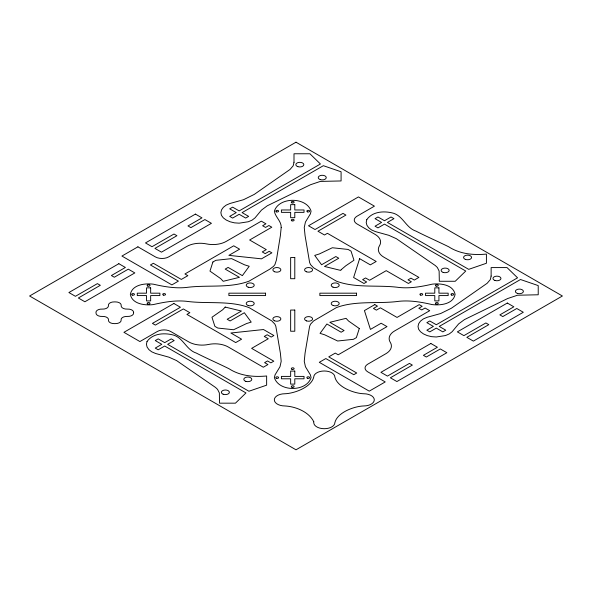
<?xml version="1.0" encoding="UTF-8"?>
<svg xmlns="http://www.w3.org/2000/svg" width="592" height="592" viewBox="0 0 592 592"><rect width="100%" height="100%" fill="white"/><g stroke="black" fill="none" stroke-linecap="round" stroke-linejoin="round"><path stroke-width="0.89" d="M281.193 227.476L280.379 235.631L276.42 260.006L274.91 264.594L273.526 266.363L269.826 269.145L249.01 281.163C229.474 288.533 206.815 284.626 186.258 287.483C175.114 288.6 164.102 286.661 153.291 284.175C145.099 283.146 132.164 284.552 130.336 294.379C132.164 304.207 145.099 305.613 153.291 304.584C164.102 302.105 175.114 300.159 186.258 301.276C206.815 304.133 229.474 300.233 249.01 307.596L271.795 320.908L274.91 324.164L275.835 326.318L280.379 353.128L281.193 361.283L280.001 366.722L275.043 374.877L274.37 377.6C278.847 392.067 306.589 392.067 311.074 377.6L310.393 374.877L305.435 366.722L304.251 361.283L305.065 353.128L309.609 326.318L310.526 324.164L313.649 320.908L336.426 307.596C355.962 300.233 378.621 304.133 399.178 301.276C410.323 300.159 421.334 302.105 432.145 304.584C440.337 305.613 453.272 304.207 455.107 294.379C453.272 284.552 440.337 283.146 432.145 284.175C421.334 286.661 410.323 288.6 399.178 287.483C378.621 284.626 355.962 288.533 336.426 281.163L313.649 267.85L310.526 264.594L309.609 262.441L305.065 235.631L304.251 227.476L305.435 222.037L310.393 213.882L311.074 211.166C306.589 196.692 278.847 196.692 274.37 211.166C275.295 217.16 281.474 221.09 281.193 227.476M313.775 421.778L313.745 422.614A10.56 6.098 0 0 0 324.305 428.712A10.56 6.098 0 0 0 334.872 422.614C337.307 412.483 354.046 406.267 363.732 405.957A10.56 6.098 0 0 0 374.292 399.852A10.56 6.098 0 0 0 363.732 393.754C354.046 393.436 337.307 387.22 334.872 377.097A10.56 6.098 0 0 0 324.305 370.992A10.56 6.098 0 0 0 313.745 377.097C311.303 387.22 294.564 393.436 284.885 393.754A10.56 6.098 0 0 0 274.318 399.852A10.56 6.098 0 0 0 284.885 405.957C295.667 406.526 308.906 411.817 313.775 421.778M133.629 312.472L133.57 313.05A5.654 3.263 0 0 1 127.324 316.424A5.654 3.263 0 0 0 121.108 320.013A5.654 3.263 0 0 1 115.27 323.617L114.323 323.617A5.654 3.263 0 0 1 108.484 320.013A5.654 3.263 0 0 0 102.268 316.424A5.654 3.263 0 0 1 96.022 313.05L95.963 312.472A5.654 3.263 0 0 1 102.209 309.098A5.654 3.263 0 0 0 108.425 305.509A5.654 3.263 0 0 1 114.263 301.905L115.329 301.905A5.654 3.263 0 0 1 121.168 305.509A5.654 3.263 0 0 0 127.384 309.098A5.654 3.263 0 0 1 133.629 312.472M293.995 162.26L293.203 165.738L290.036 169.453L254.264 194.405L243.497 199.726L230.007 203.47L226.196 205.113L223.347 207.318L221.541 209.879L220.883 212.624L221.445 215.355L223.317 217.878L226.27 220.061L230.044 221.763L234.417 222.844L239.146 223.169L248.337 221.748L252.148 220.098L254.997 217.9L261.479 210.108L267.303 205.779L310.519 184.726L320.353 181.411L341.088 180.952L341.088 171.776L323.358 165.693L242.098 212.609L248.625 216.376L245.695 218.071L239.168 214.304L232.641 218.071L229.711 216.376L236.238 212.609L229.711 208.843L232.641 207.148L239.168 210.915L320.427 163.999L309.897 153.765L293.995 153.765L293.995 162.26M491.131 276.079L490.339 279.557L487.172 283.272L451.4 308.225L440.633 313.545L427.143 317.29L423.332 318.933L420.483 321.13L418.677 323.698L418.019 326.436L418.581 329.167L420.453 331.69L423.406 333.873L427.18 335.575L431.553 336.663L436.282 336.981L445.473 335.56L449.284 333.918L452.133 331.72L458.615 323.928L464.439 319.599L507.655 298.538L517.489 295.23L538.224 294.772L538.224 285.588L520.494 279.513L439.234 326.421L445.761 330.195L442.831 331.883L436.304 328.116L429.777 331.883L426.847 330.195L433.374 326.421L426.847 322.655L429.777 320.968L436.304 324.734L517.563 277.818L507.033 267.584L491.131 267.584L491.131 276.079M146.994 341.591L146.431 344.315L147.09 347.06L148.895 349.628L151.744 351.826L155.555 353.468L169.046 357.213L176.549 360.572L215.584 387.486L217.567 389.381L219.351 392.962L219.543 403.174L235.446 403.174L245.976 392.94L164.717 346.024L158.19 349.791L155.259 348.103L161.786 344.329L155.259 340.563L158.19 338.876L164.717 342.642L171.243 338.876L174.174 340.563L167.647 344.329L248.906 391.245L266.637 385.17L266.637 375.987C253.605 377.208 240.226 375.964 229.015 368.735C218.159 363.37 207.037 358.545 196.248 353.047C186.443 349.924 183.468 338.306 173.885 335.198C164.865 332.593 152.751 333.133 146.994 341.591M366.766 219.691L366.204 222.414L366.87 225.16L368.668 227.72L371.517 229.925L375.328 231.568L388.826 235.313L396.322 238.672L435.357 265.586L437.34 267.48L439.123 271.062L439.323 281.274L455.226 281.274L465.756 271.04L384.497 224.124L377.97 227.89L375.039 226.203L381.566 222.429L375.039 218.663L377.97 216.968L384.497 220.742L391.023 216.968L393.954 218.663L387.427 222.429L468.686 269.345L486.417 263.262L486.417 254.086C473.385 255.307 459.999 254.064 448.788 246.834C437.932 241.469 426.817 236.645 416.021 231.146C406.223 228.024 403.241 216.406 393.658 213.298C384.645 210.693 372.523 211.233 366.766 219.691M359.625 258.674L353.616 277.507L363.991 283.494L366.655 281.962L362.637 279.639L365.567 277.951L369.586 280.268L386.236 270.655L408.413 283.457L411.344 281.762L408.014 279.846L410.944 278.151L414.274 280.075L418.899 277.404L383.853 257.165A18.84 10.878 0 0 1 379.465 245.769A18.84 10.878 0 0 0 375.076 234.373L356.976 223.924A9.42 5.439 0 0 1 356.976 216.235L374.425 206.157L358.441 196.929L308.491 225.767L315.018 229.533L342.99 213.386L345.92 215.081L317.948 231.228L324.475 234.994L327.406 233.307L376.194 261.472L370.333 264.861L359.625 258.674M212.891 262.012L209.968 271.121L220.72 278.632L223.206 281.296L239.427 277.337L225.182 269.108L228.112 267.414L242.357 275.643L249.217 266.274L244.607 264.846L231.605 258.63L215.821 260.325L212.891 262.012M359.3 328.516L356.369 337.625L353.439 339.312L337.662 341.007L324.66 334.791L320.05 333.363L326.902 323.994L341.155 332.223L344.085 330.528L329.833 322.3L346.061 318.341L348.54 321.005L359.3 328.516M225.204 307.078L222.718 309.742L211.966 317.253L214.889 326.362L217.819 328.057L233.603 329.744L246.605 323.535L251.215 322.1L244.355 312.731L230.11 320.96L227.18 319.266L241.425 311.044L225.204 307.078M341.229 269.649L340.733 270.418L324.505 266.459L338.757 258.23L335.827 256.536L321.574 264.765L314.722 255.396L319.332 253.968L332.334 247.752L348.111 249.447L351.041 251.134L353.972 260.251L345.78 265.793L341.229 269.649M296 142.198L29.6 296L296 449.802L562.4 296L296 142.198M137.914 246.827L121.93 256.055L171.88 284.893L178.407 281.126L150.435 264.972L153.365 263.285L181.337 279.431L187.864 275.665L184.933 273.97L233.729 245.798L239.59 249.188L228.882 255.367L261.501 258.837L271.876 252.851L269.212 251.311L265.194 253.628L262.263 251.933L266.282 249.617L249.632 240.004L271.802 227.202L268.872 225.508L265.542 227.432L262.611 225.737L265.941 223.82L261.316 221.149L226.27 241.381A18.84 10.878 0 0 1 206.527 243.911A18.84 10.878 0 0 0 186.791 246.45L168.683 256.898A9.42 5.439 0 0 1 155.363 256.898L137.914 246.827M195.434 214.097L145.484 242.935L152.011 246.709L173.989 234.018L176.919 235.712L154.941 248.396L161.468 252.162L211.418 223.325L204.891 219.558L190.905 227.631L187.975 225.944L201.961 217.871L195.434 214.097M118.844 263.699L68.894 292.537L75.421 296.311L97.399 283.62L100.329 285.307L78.351 297.998L84.878 301.765L134.828 272.927L128.301 269.16L114.315 277.234L111.385 275.546L125.371 267.466L118.844 263.699M173.878 303.481L123.928 332.319L139.912 341.554L157.361 331.476A9.42 5.439 0 0 1 170.681 331.476L188.789 341.932A18.84 10.878 0 0 0 208.525 344.463A18.84 10.878 0 0 1 228.268 346.993L263.314 367.232L267.939 364.554L264.609 362.637L267.54 360.942L270.87 362.866L273.8 361.172L251.63 348.37L268.28 338.757L264.261 336.441L267.192 334.746L271.21 337.063L273.874 335.531L263.499 329.537L230.88 333.007L241.588 339.194L235.727 342.576L186.931 314.404L189.862 312.709L183.335 308.943L155.363 325.097L152.433 323.402L180.405 307.255L173.878 303.481M374.795 304.591L364.428 310.578L370.429 329.411L381.144 323.232L387.005 326.614L338.21 354.786L335.279 353.091L328.752 356.858L356.724 373.012L353.794 374.699L325.822 358.552L319.295 362.319L369.245 391.157L385.229 381.929L367.78 371.857A9.42 5.439 0 0 1 367.78 364.169L385.88 353.713A18.84 10.878 0 0 0 390.276 342.317A18.84 10.878 0 0 1 394.664 330.921L429.711 310.689L425.078 308.018L421.748 309.934L418.818 308.247L422.148 306.323L419.217 304.628L397.04 317.43L380.39 307.818L376.379 310.141L373.448 308.447L377.459 306.131L374.795 304.591M430.865 343.486L380.915 372.324L387.442 376.09L409.42 363.407L412.35 365.094L390.372 377.785L396.899 381.551L446.849 352.714L440.322 348.947L426.336 357.02L423.406 355.333L437.392 347.252L430.865 343.486M507.322 303.037L457.372 331.875L463.899 335.642L485.877 322.951L488.807 324.645L466.829 337.336L473.356 341.103L523.306 312.265L516.779 308.499L502.793 316.572L499.863 314.877L513.849 306.804L507.322 303.037M294.794 204.64L290.65 204.64L290.65 209.968L281.415 209.968L281.415 212.358L290.65 212.358L290.65 217.686L294.794 217.686L294.794 212.358L304.022 212.358L304.022 209.968L294.794 209.968L294.794 204.64M294.794 257.527L290.65 257.527L290.65 278.706L294.794 278.706L294.794 257.527M150.657 287.853L146.513 287.853L146.513 293.181L137.277 293.181L137.277 295.578L146.513 295.578L146.513 300.906L150.657 300.906L150.657 295.578L159.884 295.578L159.884 293.181L150.657 293.181L150.657 287.853M438.931 287.853L434.787 287.853L434.787 293.181L425.552 293.181L425.552 295.578L434.787 295.578L434.787 300.906L438.931 300.906L438.931 295.578L448.159 295.578L448.159 293.181L438.931 293.181L438.931 287.853M265.571 293.181L228.889 293.181L228.889 295.578L265.571 295.578L265.571 293.181M356.554 293.181L319.865 293.181L319.865 295.578L356.554 295.578L356.554 293.181M294.794 310.053L290.65 310.053L290.65 331.231L294.794 331.231L294.794 310.053M294.794 371.073L290.65 371.073L290.65 376.401L281.415 376.401L281.415 378.791L290.65 378.791L290.65 384.119L294.794 384.119L294.794 378.791L304.022 378.791L304.022 376.401L294.794 376.401L294.794 371.073M147.874 304.059A1.413 0.814 0 0 0 149.998 303.356A1.413 0.814 0 0 0 147.874 302.645A1.413 0.814 0 0 0 147.874 304.059M147.874 286.114A1.413 0.814 0 0 0 149.998 285.411A1.413 0.814 0 0 0 147.874 284.7A1.413 0.814 0 0 0 147.874 286.114M163.414 295.09A1.413 0.814 0 0 0 165.538 294.379A1.413 0.814 0 0 0 163.414 293.676A1.413 0.814 0 0 0 163.414 295.09M132.334 295.09A1.413 0.814 0 0 0 134.458 294.379A1.413 0.814 0 0 0 132.334 293.676A1.413 0.814 0 0 0 132.334 295.09M292.011 387.272A1.413 0.814 0 0 0 294.135 386.569A1.413 0.814 0 0 0 292.011 385.866A1.413 0.814 0 0 0 292.011 387.272M292.011 369.334A1.413 0.814 0 0 0 294.135 368.624A1.413 0.814 0 0 0 292.011 367.921A1.413 0.814 0 0 0 292.011 369.334M307.551 378.303A1.413 0.814 0 0 0 309.675 377.6A1.413 0.814 0 0 0 307.551 376.889A1.413 0.814 0 0 0 307.551 378.303M276.471 378.303A1.413 0.814 0 0 0 278.595 377.6A1.413 0.814 0 0 0 276.471 376.889A1.413 0.814 0 0 0 276.471 378.303M436.149 286.114A1.413 0.814 0 0 0 438.272 285.411A1.413 0.814 0 0 0 436.149 284.7A1.413 0.814 0 0 0 436.149 286.114M436.067 304.029A1.413 0.814 0 0 0 438.265 303.407A1.413 0.814 0 0 0 436.237 302.616A1.413 0.814 0 0 0 436.067 304.029M420.527 295.053A1.413 0.814 0 0 0 422.725 294.439A1.413 0.814 0 0 0 420.697 293.647A1.413 0.814 0 0 0 420.527 295.053M451.689 295.09A1.413 0.814 0 0 0 453.812 294.379A1.413 0.814 0 0 0 451.689 293.676A1.413 0.814 0 0 0 451.689 295.09M292.011 202.901A1.413 0.814 0 0 0 294.135 202.19A1.413 0.814 0 0 0 292.011 201.487A1.413 0.814 0 0 0 292.011 202.901M292.011 220.846A1.413 0.814 0 0 0 294.135 220.135A1.413 0.814 0 0 0 292.011 219.432A1.413 0.814 0 0 0 292.011 220.846M276.471 211.869A1.413 0.814 0 0 0 278.595 211.166A1.413 0.814 0 0 0 276.471 210.456A1.413 0.814 0 0 0 276.471 211.869M307.551 211.869A1.413 0.814 0 0 0 309.675 211.166A1.413 0.814 0 0 0 307.551 210.456A1.413 0.814 0 0 0 307.551 211.869M306.33 271.758A4.003 2.309 0 0 0 312.569 270.011A4.003 2.309 0 0 0 306.826 267.769A4.003 2.309 0 0 0 306.33 271.758M332.97 287.142A4.003 2.309 0 0 0 339.209 285.388A4.003 2.309 0 0 0 333.466 283.146A4.003 2.309 0 0 0 332.97 287.142M274.621 271.758A4.003 2.309 0 0 0 280.86 270.011A4.003 2.309 0 0 0 275.117 267.769A4.003 2.309 0 0 0 274.621 271.758M333.215 305.539A4.003 2.309 0 0 0 339.216 303.533A4.003 2.309 0 0 0 333.215 301.535A4.003 2.309 0 0 0 333.215 305.539M248.226 287.224A4.003 2.309 0 0 0 254.227 285.226A4.003 2.309 0 0 0 248.226 283.228A4.003 2.309 0 0 0 248.226 287.224M306.575 320.916A4.003 2.309 0 0 0 312.576 318.918A4.003 2.309 0 0 0 306.575 316.912A4.003 2.309 0 0 0 306.575 320.916M274.621 320.827A4.003 2.309 0 0 0 280.86 319.081A4.003 2.309 0 0 0 275.117 316.838A4.003 2.309 0 0 0 274.621 320.827M248.226 305.539A4.003 2.309 0 0 0 254.227 303.533A4.003 2.309 0 0 0 248.226 301.535A4.003 2.309 0 0 0 248.226 305.539M443.149 272.401A4.003 2.309 0 0 0 449.158 270.396A4.003 2.309 0 0 0 443.149 268.398A4.003 2.309 0 0 0 443.149 272.401M465.334 259.37A4.003 2.309 0 0 0 471.572 257.616A4.003 2.309 0 0 0 465.83 255.374A4.003 2.309 0 0 0 465.334 259.37M494.964 280.46A4.003 2.309 0 0 0 500.965 278.455A4.003 2.309 0 0 0 494.964 276.457A4.003 2.309 0 0 0 494.964 280.46M517.386 293.403A4.003 2.309 0 0 0 523.395 291.405A4.003 2.309 0 0 0 517.386 289.399A4.003 2.309 0 0 0 517.386 293.403M245.798 381.352A4.003 2.309 0 0 0 251.807 379.354A4.003 2.309 0 0 0 245.798 377.356A4.003 2.309 0 0 0 245.798 381.352M223.132 394.213A4.003 2.309 0 0 0 229.37 392.466A4.003 2.309 0 0 0 223.628 390.224A4.003 2.309 0 0 0 223.132 394.213M297.828 166.641A4.003 2.309 0 0 0 303.829 164.643A4.003 2.309 0 0 0 297.828 162.637A4.003 2.309 0 0 0 297.828 166.641M320.25 179.591A4.003 2.309 0 0 0 326.259 177.585A4.003 2.309 0 0 0 320.25 175.587A4.003 2.309 0 0 0 320.25 179.591"/></g></svg>
